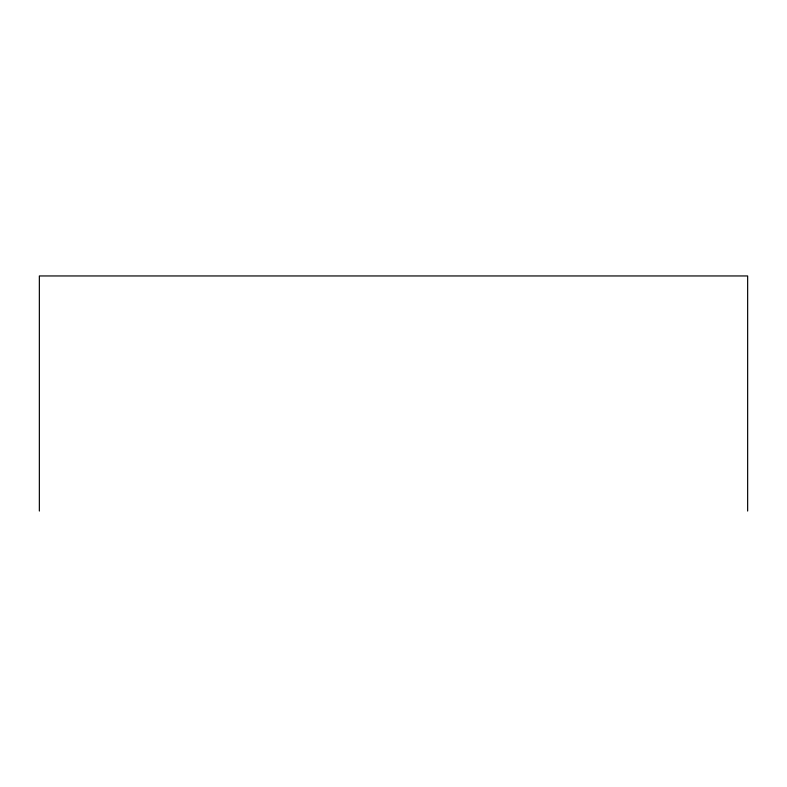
<?xml version="1.0" encoding="UTF-8"?>
<svg xmlns="http://www.w3.org/2000/svg" width="787" height="787" viewBox="0 0 787 787"><rect width="100%" height="100%" fill="white"/><g stroke="black" fill="none" stroke-linecap="round" stroke-linejoin="round"><path stroke-width="1.18" d="M747.65 511.048L747.65 275.952L39.35 275.952L39.35 511.048"/></g></svg>
